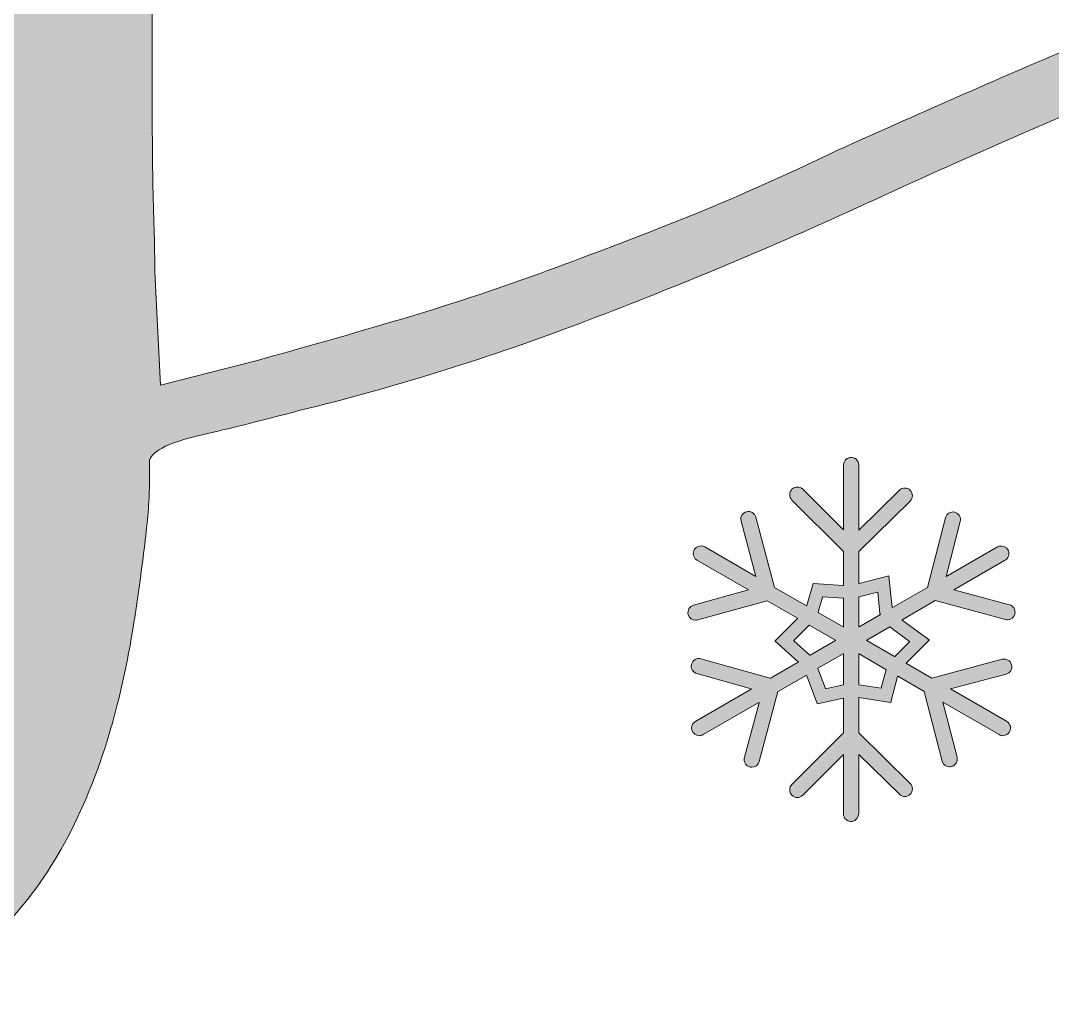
# Model space of a CAD drawing. Header units: inches. Extents: x 58 to 1022, y -797 to -283.
# Drawn here: x 889.42 to 937.93, y -736.24 to -689.6 of the extents above; entities that cross this region are included whole.
import ezdxf

# ---------------------------------------------------------------- set-up
doc = ezdxf.new("R2010")
doc.units = ezdxf.units.IN
doc.header["$MEASUREMENT"] = 0
doc.layers.add('Layer 1', color=7, linetype='Continuous')

# ---------------------------------------------------------------- blocks, each defined once
blk = doc.blocks.new('block 15')
at = {"layer": 'Layer 1', "true_color": 0x680b10}
h = blk.add_hatch(color=246, dxfattribs=at)
h.dxf.hatch_style = 2
edge = h.paths.add_edge_path()
edge.add_spline(control_points=[(960.783, -684.539), (964.462, -684.191), (967.504, -684.343), (969.915, -685), (972.323, -685.656), (974.403, -686.862), (976.156, -688.613), (977.645, -690.104), (978.653, -691.591), (979.178, -693.08), (979.705, -694.571), (979.966, -696.673), (979.966, -699.388), (979.966, -701.49), (979.791, -703.308), (979.441, -704.84), (979.09, -706.374), (978.565, -707.796), (977.864, -709.111), (976.814, -710.864), (975.543, -712.09), (974.054, -712.79), (972.563, -713.493), (971.339, -713.403), (970.375, -712.527), (969.762, -711.916), (969.454, -711.061), (969.454, -709.964), (969.454, -708.87), (969.762, -707.973), (970.375, -707.271), (971.075, -706.57), (971.886, -706.309), (972.806, -706.483), (973.726, -706.66), (974.317, -707.229), (974.58, -708.191), (974.754, -708.716), (975.04, -708.542), (975.433, -707.666), (975.828, -706.791), (976.243, -705.52), (976.682, -703.855), (977.645, -700.176), (977.557, -696.936), (976.419, -694.132), (975.279, -691.329), (973.265, -689.315), (970.375, -688.088), (969.411, -687.738), (968.556, -687.519), (967.813, -687.429), (967.067, -687.343), (965.776, -687.299), (963.937, -687.299), (961.835, -687.299), (959.687, -687.475), (957.497, -687.824), (955.308, -688.175), (952.834, -688.788), (950.074, -689.663), (947.315, -690.541), (944.181, -691.701), (940.679, -693.146), (937.174, -694.591), (933.058, -696.41), (928.329, -698.599), (923.862, -700.615), (919.524, -702.41), (915.32, -703.987), (911.116, -705.562), (906.865, -706.878), (902.574, -707.928), (900.559, -708.455), (899.069, -708.828), (898.107, -709.045), (897.141, -709.265), (896.464, -709.484), (896.071, -709.702), (895.676, -709.922), (895.48, -710.141), (895.48, -710.359), (895.48, -710.579), (895.48, -710.908), (895.48, -711.345), (895.48, -712.047), (895.414, -712.944), (895.282, -714.038), (895.151, -715.134), (894.997, -716.272), (894.821, -717.454), (894.646, -718.637), (894.428, -719.799), (894.165, -720.937), (893.903, -722.076), (893.64, -723.039), (893.376, -723.827), (892.149, -727.592), (890.44, -730.506), (888.252, -732.565), (886.062, -734.623), (883.259, -736.002), (879.842, -736.704), (878.09, -737.142), (876.513, -737.403), (875.113, -737.493), (873.71, -737.579), (872.66, -737.535), (871.959, -737.361), (869.332, -736.659), (867.623, -734.908), (866.835, -732.105), (866.046, -729.301), (866.44, -726.28), (868.017, -723.039), (870.907, -717.346), (876.732, -712.878), (885.493, -709.636), (885.493, -709.636), (888.12, -708.716), (888.12, -708.716), (888.12, -708.716), (888.12, -705.432), (888.12, -705.432), (888.12, -704.732), (888.032, -703.506), (887.859, -701.752), (887.681, -700.001), (887.507, -698.184), (887.332, -696.3), (887.156, -694.417), (886.959, -692.665), (886.741, -691.044), (886.521, -689.423), (886.368, -688.349), (886.282, -687.824), (886.194, -687.475), (886.084, -687.495), (885.952, -687.89), (885.821, -688.283), (885.579, -689.096), (885.23, -690.321), (884.441, -693.563), (883.587, -696.432), (882.669, -698.927), (881.748, -701.424), (880.848, -703.329), (879.974, -704.644), (877.872, -707.622), (875.527, -709.592), (872.945, -710.557), (870.36, -711.521), (868.061, -711.259), (866.046, -709.768), (864.469, -708.716), (863.11, -707.031), (861.972, -704.71), (860.834, -702.388), (860.048, -699.781), (859.609, -696.891), (859.433, -695.753), (859.325, -694.112), (859.279, -691.962), (859.237, -689.818), (859.259, -687.561), (859.345, -685.195), (859.433, -682.832), (859.541, -680.532), (859.673, -678.298), (859.805, -676.065), (860.002, -674.246), (860.264, -672.845), (860.615, -671.182), (862.19, -670.216), (864.995, -669.954), (867.446, -669.691), (868.849, -670.393), (869.2, -672.056), (869.286, -672.495), (869.308, -673.502), (869.266, -675.079), (869.221, -676.656), (869.111, -678.408), (868.937, -680.335), (868.761, -682.962), (868.696, -685.612), (868.739, -688.283), (868.783, -690.958), (868.891, -693.453), (869.069, -695.775), (869.243, -698.096), (869.484, -700.176), (869.791, -702.015), (870.097, -703.855), (870.468, -705.215), (870.907, -706.089), (871.171, -706.702), (871.74, -707.053), (872.616, -707.139), (873.141, -707.139), (873.578, -707.053), (873.929, -706.878), (874.279, -706.702), (874.85, -706.177), (875.638, -705.301), (876.513, -704.337), (877.347, -703.199), (878.135, -701.883), (878.924, -700.57), (879.667, -698.927), (880.369, -696.957), (881.068, -694.986), (881.769, -692.601), (882.471, -689.795), (883.172, -686.992), (883.916, -683.576), (884.705, -679.546), (885.142, -677.532), (885.535, -675.452), (885.887, -673.304), (886.236, -671.16), (886.499, -669.473), (886.675, -668.246), (886.851, -667.02), (887.004, -666.034), (887.136, -665.289), (887.268, -664.547), (887.464, -663.956), (887.727, -663.515), (887.99, -663.078), (888.338, -662.75), (888.779, -662.531), (889.216, -662.313), (889.783, -662.07), (890.486, -661.808), (892.588, -661.02), (894.121, -661.107), (895.085, -662.07), (895.085, -662.07), (895.873, -662.99), (895.873, -662.99), (895.873, -662.99), (895.742, -679.94), (895.742, -679.94), (895.654, -682.305), (895.61, -684.65), (895.61, -686.97), (895.61, -689.291), (895.61, -691.437), (895.61, -693.409), (895.61, -695.38), (895.632, -697.11), (895.676, -698.599), (895.72, -700.09), (895.742, -701.14), (895.742, -701.752), (895.742, -701.752), (896.005, -706.746), (896.005, -706.746), (896.005, -706.746), (900.604, -705.562), (900.604, -705.562), (903.143, -704.863), (905.509, -704.183), (907.699, -703.526), (909.887, -702.869), (912.056, -702.147), (914.202, -701.358), (916.348, -700.57), (918.516, -699.739), (920.708, -698.861), (922.896, -697.987), (925.261, -696.936), (927.802, -695.709), (932.094, -693.783), (935.839, -692.14), (939.037, -690.781), (942.234, -689.423), (945.081, -688.329), (947.578, -687.495), (950.074, -686.664), (952.373, -686.03), (954.477, -685.591), (956.579, -685.153), (958.681, -684.802), (960.783, -684.539)], knot_values=[0, 0, 0, 0, 1, 1, 1, 2, 2, 2, 3, 3, 3, 4, 4, 4, 5, 5, 5, 6, 6, 6, 7, 7, 7, 8, 8, 8, 9, 9, 9, 10, 10, 10, 11, 11, 11, 12, 12, 12, 13, 13, 13, 14, 14, 14, 15, 15, 15, 16, 16, 16, 17, 17, 17, 18, 18, 18, 19, 19, 19, 20, 20, 20, 21, 21, 21, 22, 22, 22, 23, 23, 23, 24, 24, 24, 25, 25, 25, 26, 26, 26, 27, 27, 27, 28, 28, 28, 29, 29, 29, 30, 30, 30, 31, 31, 31, 32, 32, 32, 33, 33, 33, 34, 34, 34, 35, 35, 35, 36, 36, 36, 37, 37, 37, 38, 38, 38, 39, 39, 39, 40, 40, 40, 41, 41, 41, 42, 42, 42, 43, 43, 43, 44, 44, 44, 45, 45, 45, 46, 46, 46, 47, 47, 47, 48, 48, 48, 49, 49, 49, 50, 50, 50, 51, 51, 51, 52, 52, 52, 53, 53, 53, 54, 54, 54, 55, 55, 55, 56, 56, 56, 57, 57, 57, 58, 58, 58, 59, 59, 59, 60, 60, 60, 61, 61, 61, 62, 62, 62, 63, 63, 63, 64, 64, 64, 65, 65, 65, 66, 66, 66, 67, 67, 67, 68, 68, 68, 69, 69, 69, 70, 70, 70, 71, 71, 71, 72, 72, 72, 73, 73, 73, 74, 74, 74, 75, 75, 75, 76, 76, 76, 77, 77, 77, 78, 78, 78, 79, 79, 79, 80, 80, 80, 81, 81, 81, 82, 82, 82, 83, 83, 83, 84, 84, 84, 85, 85, 85, 86, 86, 86, 87, 87, 87, 88, 88, 88, 89, 89, 89, 90, 90, 90, 91, 91, 91, 92, 92, 92, 93, 93, 93, 94, 94, 94, 95, 95, 95, 95], degree=3, periodic=1)
edge = h.paths.add_edge_path()
edge.add_spline(control_points=[(886.545, -723.827), (886.893, -722.775), (887.202, -721.573), (887.464, -720.214), (887.727, -718.857), (887.945, -717.565), (888.12, -716.338), (888.296, -715.112), (888.384, -714.06), (888.384, -713.184), (888.384, -712.309), (888.252, -711.87), (887.99, -711.87), (887.55, -711.87), (886.479, -712.221), (884.771, -712.922), (883.062, -713.623), (881.637, -714.281), (880.501, -714.892), (876.996, -716.82), (874.259, -719.031), (872.288, -721.528), (870.316, -724.025), (869.332, -726.544), (869.332, -729.083), (869.332, -731.622), (870.097, -733.331), (871.63, -734.207), (873.163, -735.082), (875.245, -735.04), (877.872, -734.076), (879.712, -733.373), (881.397, -732.126), (882.93, -730.331), (884.462, -728.534), (885.667, -726.368), (886.545, -723.827)], knot_values=[0, 0, 0, 0, 1, 1, 1, 2, 2, 2, 3, 3, 3, 4, 4, 4, 5, 5, 5, 6, 6, 6, 7, 7, 7, 8, 8, 8, 9, 9, 9, 10, 10, 10, 11, 11, 11, 12, 12, 12, 12], degree=3, periodic=1)
at = {"layer": 'Layer 1', "lineweight": 0}
blk.add_open_spline([(960.783, -684.539), (964.462, -684.191), (967.504, -684.343), (969.915, -685), (972.323, -685.656), (974.403, -686.862), (976.156, -688.613), (977.645, -690.104), (978.653, -691.591), (979.178, -693.08), (979.705, -694.571), (979.966, -696.673), (979.966, -699.388), (979.966, -701.49), (979.791, -703.308), (979.441, -704.84), (979.09, -706.374), (978.565, -707.796), (977.864, -709.111), (976.814, -710.864), (975.543, -712.09), (974.054, -712.79), (972.563, -713.493), (971.339, -713.403), (970.375, -712.527), (969.762, -711.916), (969.454, -711.061), (969.454, -709.964), (969.454, -708.87), (969.762, -707.973), (970.375, -707.271), (971.075, -706.57), (971.886, -706.309), (972.806, -706.483), (973.726, -706.66), (974.317, -707.229), (974.58, -708.191), (974.754, -708.716), (975.04, -708.542), (975.433, -707.666), (975.828, -706.791), (976.243, -705.52), (976.682, -703.855), (977.645, -700.176), (977.557, -696.936), (976.419, -694.132), (975.279, -691.329), (973.265, -689.315), (970.375, -688.088), (969.411, -687.738), (968.556, -687.519), (967.813, -687.429), (967.067, -687.343), (965.776, -687.299), (963.937, -687.299), (961.835, -687.299), (959.687, -687.475), (957.497, -687.824), (955.308, -688.175), (952.834, -688.788), (950.074, -689.663), (947.315, -690.541), (944.181, -691.701), (940.679, -693.146), (937.174, -694.591), (933.058, -696.41), (928.329, -698.599), (923.862, -700.615), (919.524, -702.41), (915.32, -703.987), (911.116, -705.562), (906.865, -706.878), (902.574, -707.928), (900.559, -708.455), (899.069, -708.828), (898.107, -709.045), (897.141, -709.265), (896.464, -709.484), (896.071, -709.702), (895.676, -709.922), (895.48, -710.141), (895.48, -710.359), (895.48, -710.579), (895.48, -710.908), (895.48, -711.345), (895.48, -712.047), (895.414, -712.944), (895.282, -714.038), (895.151, -715.134), (894.997, -716.272), (894.821, -717.454), (894.646, -718.637), (894.428, -719.799), (894.165, -720.937), (893.903, -722.076), (893.64, -723.039), (893.376, -723.827), (892.149, -727.592), (890.44, -730.506), (888.252, -732.565), (886.062, -734.623), (883.259, -736.002), (879.842, -736.704), (878.09, -737.142), (876.513, -737.403), (875.113, -737.493), (873.71, -737.579), (872.66, -737.535), (871.959, -737.361), (869.332, -736.659), (867.623, -734.908), (866.835, -732.105), (866.046, -729.301), (866.44, -726.28), (868.017, -723.039), (870.907, -717.346), (876.732, -712.878), (885.493, -709.636), (885.493, -709.636), (888.12, -708.716), (888.12, -708.716), (888.12, -708.716), (888.12, -705.432), (888.12, -705.432), (888.12, -704.732), (888.032, -703.506), (887.859, -701.752), (887.681, -700.001), (887.507, -698.184), (887.332, -696.3), (887.156, -694.417), (886.959, -692.665), (886.741, -691.044), (886.521, -689.423), (886.368, -688.349), (886.282, -687.824), (886.194, -687.475), (886.084, -687.495), (885.952, -687.89), (885.821, -688.283), (885.579, -689.096), (885.23, -690.321), (884.441, -693.563), (883.587, -696.432), (882.669, -698.927), (881.748, -701.424), (880.848, -703.329), (879.974, -704.644), (877.872, -707.622), (875.527, -709.592), (872.945, -710.557), (870.36, -711.521), (868.061, -711.259), (866.046, -709.768), (864.469, -708.716), (863.11, -707.031), (861.972, -704.71), (860.834, -702.388), (860.048, -699.781), (859.609, -696.891), (859.433, -695.753), (859.325, -694.112), (859.279, -691.962), (859.237, -689.818), (859.259, -687.561), (859.345, -685.195), (859.433, -682.832), (859.541, -680.532), (859.673, -678.298), (859.805, -676.065), (860.002, -674.246), (860.264, -672.845), (860.615, -671.182), (862.19, -670.216), (864.995, -669.954), (867.446, -669.691), (868.849, -670.393), (869.2, -672.056), (869.286, -672.495), (869.308, -673.502), (869.266, -675.079), (869.221, -676.656), (869.111, -678.408), (868.937, -680.335), (868.761, -682.962), (868.696, -685.612), (868.739, -688.283), (868.783, -690.958), (868.891, -693.453), (869.069, -695.775), (869.243, -698.096), (869.484, -700.176), (869.791, -702.015), (870.097, -703.855), (870.468, -705.215), (870.907, -706.089), (871.171, -706.702), (871.74, -707.053), (872.616, -707.139), (873.141, -707.139), (873.578, -707.053), (873.929, -706.878), (874.279, -706.702), (874.85, -706.177), (875.638, -705.301), (876.513, -704.337), (877.347, -703.199), (878.135, -701.883), (878.924, -700.57), (879.667, -698.927), (880.369, -696.957), (881.068, -694.986), (881.769, -692.601), (882.471, -689.795), (883.172, -686.992), (883.916, -683.576), (884.705, -679.546), (885.142, -677.532), (885.535, -675.452), (885.887, -673.304), (886.236, -671.16), (886.499, -669.473), (886.675, -668.246), (886.851, -667.02), (887.004, -666.034), (887.136, -665.289), (887.268, -664.547), (887.464, -663.956), (887.727, -663.515), (887.99, -663.078), (888.338, -662.75), (888.779, -662.531), (889.216, -662.313), (889.783, -662.07), (890.486, -661.808), (892.588, -661.02), (894.121, -661.107), (895.085, -662.07), (895.085, -662.07), (895.873, -662.99), (895.873, -662.99), (895.873, -662.99), (895.742, -679.94), (895.742, -679.94), (895.654, -682.305), (895.61, -684.65), (895.61, -686.97), (895.61, -689.291), (895.61, -691.437), (895.61, -693.409), (895.61, -695.38), (895.632, -697.11), (895.676, -698.599), (895.72, -700.09), (895.742, -701.14), (895.742, -701.752), (895.742, -701.752), (896.005, -706.746), (896.005, -706.746), (896.005, -706.746), (900.604, -705.562), (900.604, -705.562), (903.143, -704.863), (905.509, -704.183), (907.699, -703.526), (909.887, -702.869), (912.056, -702.147), (914.202, -701.358), (916.348, -700.57), (918.516, -699.739), (920.708, -698.861), (922.896, -697.987), (925.261, -696.936), (927.802, -695.709), (932.094, -693.783), (935.839, -692.14), (939.037, -690.781), (942.234, -689.423), (945.081, -688.329), (947.578, -687.495), (950.074, -686.664), (952.373, -686.03), (954.477, -685.591), (956.579, -685.153), (958.681, -684.802), (960.783, -684.539)], degree=3, knots=[0, 0, 0, 0, 1, 1, 1, 2, 2, 2, 3, 3, 3, 4, 4, 4, 5, 5, 5, 6, 6, 6, 7, 7, 7, 8, 8, 8, 9, 9, 9, 10, 10, 10, 11, 11, 11, 12, 12, 12, 13, 13, 13, 14, 14, 14, 15, 15, 15, 16, 16, 16, 17, 17, 17, 18, 18, 18, 19, 19, 19, 20, 20, 20, 21, 21, 21, 22, 22, 22, 23, 23, 23, 24, 24, 24, 25, 25, 25, 26, 26, 26, 27, 27, 27, 28, 28, 28, 29, 29, 29, 30, 30, 30, 31, 31, 31, 32, 32, 32, 33, 33, 33, 34, 34, 34, 35, 35, 35, 36, 36, 36, 37, 37, 37, 38, 38, 38, 39, 39, 39, 40, 40, 40, 41, 41, 41, 42, 42, 42, 43, 43, 43, 44, 44, 44, 45, 45, 45, 46, 46, 46, 47, 47, 47, 48, 48, 48, 49, 49, 49, 50, 50, 50, 51, 51, 51, 52, 52, 52, 53, 53, 53, 54, 54, 54, 55, 55, 55, 56, 56, 56, 57, 57, 57, 58, 58, 58, 59, 59, 59, 60, 60, 60, 61, 61, 61, 62, 62, 62, 63, 63, 63, 64, 64, 64, 65, 65, 65, 66, 66, 66, 67, 67, 67, 68, 68, 68, 69, 69, 69, 70, 70, 70, 71, 71, 71, 72, 72, 72, 73, 73, 73, 74, 74, 74, 75, 75, 75, 76, 76, 76, 77, 77, 77, 78, 78, 78, 79, 79, 79, 80, 80, 80, 81, 81, 81, 82, 82, 82, 83, 83, 83, 84, 84, 84, 85, 85, 85, 86, 86, 86, 87, 87, 87, 88, 88, 88, 89, 89, 89, 90, 90, 90, 91, 91, 91, 92, 92, 92, 93, 93, 93, 94, 94, 94, 95, 95, 95, 95], dxfattribs=at)
blk = doc.blocks.new('block 49')
at = {"layer": 'Layer 1', "true_color": 0x680b10}
h = blk.add_hatch(color=246, dxfattribs=at)
h.dxf.hatch_style = 2
edge = h.paths.add_edge_path()
edge.add_spline(control_points=[(920.811, -717.535), (920.855, -717.695), (921, -717.799), (921.158, -717.799), (921.19, -717.799), (921.222, -717.795), (921.255, -717.786), (921.255, -717.786), (924.517, -716.88), (924.517, -716.88), (924.517, -716.88), (925.947, -717.706), (925.947, -717.706), (925.952, -717.709), (925.953, -717.717), (925.949, -717.722), (925.949, -717.722), (924.898, -718.773), (924.898, -718.773), (924.894, -718.777), (924.894, -718.784), (924.898, -718.787), (924.898, -718.787), (925.979, -719.751), (925.979, -719.751), (925.984, -719.755), (925.983, -719.764), (925.977, -719.767), (925.977, -719.767), (924.676, -720.518), (924.676, -720.518), (924.674, -720.52), (924.671, -720.52), (924.669, -720.519), (924.669, -720.519), (921.411, -719.615), (921.411, -719.615), (921.214, -719.563), (921.02, -719.674), (920.967, -719.866), (920.914, -720.057), (921.027, -720.256), (921.218, -720.309), (921.218, -720.309), (923.775, -721.019), (923.775, -721.019), (923.783, -721.022), (923.785, -721.033), (923.777, -721.038), (923.777, -721.038), (921.169, -722.543), (921.169, -722.543), (921.02, -722.63), (920.932, -722.806), (920.982, -722.971), (921.032, -723.135), (921.178, -723.229), (921.327, -723.229), (921.388, -723.229), (921.45, -723.213), (921.507, -723.18), (921.507, -723.18), (924.127, -721.668), (924.127, -721.668), (924.135, -721.663), (924.144, -721.67), (924.142, -721.679), (924.142, -721.679), (923.455, -724.243), (923.455, -724.243), (923.404, -724.432), (923.501, -724.639), (923.687, -724.698), (923.725, -724.71), (923.762, -724.716), (923.798, -724.716), (923.957, -724.716), (924.103, -724.61), (924.147, -724.448), (924.147, -724.448), (925.031, -721.15), (925.031, -721.15), (925.031, -721.147), (925.033, -721.145), (925.035, -721.144), (925.035, -721.144), (926.365, -720.376), (926.365, -720.376), (926.37, -720.373), (926.377, -720.376), (926.379, -720.381), (926.379, -720.381), (926.877, -721.718), (926.877, -721.718), (926.879, -721.723), (926.884, -721.725), (926.889, -721.724), (926.889, -721.724), (928.095, -721.457), (928.095, -721.457), (928.102, -721.455), (928.108, -721.46), (928.108, -721.467), (928.108, -721.467), (928.108, -723.102), (928.108, -723.102), (928.108, -723.102), (925.69, -725.52), (925.69, -725.52), (925.549, -725.66), (925.549, -725.889), (925.69, -726.029), (925.76, -726.1), (925.853, -726.135), (925.945, -726.135), (926.037, -726.135), (926.129, -726.1), (926.2, -726.029), (926.2, -726.029), (928.108, -724.121), (928.108, -724.121), (928.108, -724.121), (928.108, -726.901), (928.108, -726.901), (928.108, -727.117), (928.298, -727.289), (928.521, -727.258), (928.703, -727.232), (928.829, -727.058), (928.829, -726.874), (928.829, -726.874), (928.829, -724.111), (928.829, -724.111), (928.829, -724.111), (930.739, -725.987), (930.739, -725.987), (930.881, -726.126), (931.109, -726.124), (931.248, -725.982), (931.388, -725.84), (931.386, -725.612), (931.244, -725.472), (931.244, -725.472), (928.829, -723.1), (928.829, -723.1), (928.829, -723.1), (928.829, -721.45), (928.829, -721.45), (928.829, -721.444), (928.834, -721.439), (928.84, -721.44), (928.84, -721.44), (930.325, -721.662), (930.325, -721.662), (930.33, -721.662), (930.335, -721.659), (930.337, -721.654), (930.337, -721.654), (930.653, -720.438), (930.653, -720.438), (930.654, -720.431), (930.662, -720.428), (930.667, -720.431), (930.667, -720.431), (931.903, -721.145), (931.903, -721.145), (931.903, -721.145), (932.749, -724.423), (932.749, -724.423), (932.792, -724.585), (932.938, -724.693), (933.099, -724.693), (933.128, -724.693), (933.158, -724.69), (933.189, -724.681), (933.382, -724.632), (933.497, -724.435), (933.448, -724.242), (933.448, -724.242), (932.779, -721.65), (932.779, -721.65), (932.779, -721.65), (935.429, -723.18), (935.429, -723.18), (935.486, -723.213), (935.548, -723.229), (935.609, -723.229), (935.759, -723.229), (935.905, -723.135), (935.954, -722.971), (936.004, -722.806), (935.917, -722.63), (935.768, -722.543), (935.768, -722.543), (933.148, -721.031), (933.148, -721.031), (933.148, -721.031), (935.755, -720.333), (935.755, -720.333), (935.947, -720.281), (936.061, -720.083), (936.01, -719.891), (935.957, -719.699), (935.761, -719.585), (935.568, -719.636), (935.568, -719.636), (932.265, -720.521), (932.265, -720.521), (932.265, -720.521), (931.067, -719.829), (931.067, -719.829), (931.061, -719.826), (931.06, -719.818), (931.065, -719.814), (931.065, -719.814), (932.137, -718.742), (932.137, -718.742), (932.141, -718.737), (932.14, -718.73), (932.135, -718.727), (932.135, -718.727), (930.87, -717.791), (930.87, -717.791), (930.864, -717.787), (930.864, -717.778), (930.871, -717.775), (930.871, -717.775), (932.421, -716.879), (932.421, -716.879), (932.421, -716.879), (935.723, -717.764), (935.723, -717.764), (935.755, -717.773), (935.786, -717.777), (935.817, -717.777), (935.976, -717.777), (936.122, -717.671), (936.165, -717.509), (936.217, -717.317), (936.103, -717.119), (935.911, -717.068), (935.911, -717.068), (933.304, -716.37), (933.304, -716.37), (933.304, -716.37), (935.685, -714.995), (935.685, -714.995), (935.846, -714.902), (935.935, -714.705), (935.865, -714.533), (935.78, -714.325), (935.537, -714.249), (935.351, -714.355), (935.351, -714.355), (932.935, -715.75), (932.935, -715.75), (932.935, -715.75), (933.604, -713.158), (933.604, -713.158), (933.653, -712.965), (933.538, -712.769), (933.345, -712.719), (933.15, -712.667), (932.956, -712.785), (932.906, -712.978), (932.906, -712.978), (932.059, -716.256), (932.059, -716.256), (932.059, -716.256), (930.411, -717.208), (930.411, -717.208), (930.404, -717.211), (930.396, -717.207), (930.396, -717.2), (930.396, -717.2), (930.25, -715.726), (930.25, -715.726), (930.25, -715.719), (930.244, -715.715), (930.238, -715.717), (930.238, -715.717), (928.841, -716.078), (928.841, -716.078), (928.835, -716.08), (928.829, -716.075), (928.829, -716.069), (928.829, -716.069), (928.829, -714.571), (928.829, -714.571), (928.829, -714.571), (931.244, -712.199), (931.244, -712.199), (931.386, -712.059), (931.388, -711.831), (931.248, -711.689), (931.109, -711.547), (930.881, -711.545), (930.739, -711.684), (930.739, -711.684), (928.829, -713.56), (928.829, -713.56), (928.829, -713.56), (928.829, -710.5), (928.829, -710.5), (928.829, -710.283), (928.638, -710.112), (928.416, -710.143), (928.233, -710.169), (928.108, -710.342), (928.108, -710.527), (928.108, -710.527), (928.108, -713.55), (928.108, -713.55), (928.108, -713.55), (926.2, -711.642), (926.2, -711.642), (926.059, -711.501), (925.831, -711.501), (925.69, -711.642), (925.549, -711.783), (925.549, -712.011), (925.69, -712.151), (925.69, -712.151), (928.108, -714.569), (928.108, -714.569), (928.108, -714.569), (928.108, -716.15), (928.108, -716.15), (928.108, -716.156), (928.103, -716.161), (928.097, -716.16), (928.097, -716.16), (926.694, -716.07), (926.694, -716.07), (926.689, -716.07), (926.685, -716.073), (926.684, -716.077), (926.684, -716.077), (926.385, -717.112), (926.385, -717.112), (926.383, -717.118), (926.376, -717.121), (926.37, -717.118), (926.37, -717.118), (924.875, -716.255), (924.875, -716.255), (924.875, -716.255), (923.991, -712.952), (923.991, -712.952), (923.938, -712.76), (923.738, -712.646), (923.55, -712.697), (923.357, -712.749), (923.243, -712.947), (923.294, -713.139), (923.294, -713.139), (923.992, -715.745), (923.992, -715.745), (923.992, -715.745), (921.586, -714.355), (921.586, -714.355), (921.399, -714.248), (921.156, -714.325), (921.071, -714.533), (921.002, -714.705), (921.09, -714.902), (921.25, -714.994), (921.25, -714.994), (923.642, -716.375), (923.642, -716.375), (923.642, -716.375), (921.062, -717.091), (921.062, -717.091), (920.87, -717.145), (920.758, -717.343), (920.811, -717.535)], knot_values=[0, 0, 0, 0, 1, 1, 1, 2, 2, 2, 3, 3, 3, 4, 4, 4, 5, 5, 5, 6, 6, 6, 7, 7, 7, 8, 8, 8, 9, 9, 9, 10, 10, 10, 11, 11, 11, 12, 12, 12, 13, 13, 13, 14, 14, 14, 15, 15, 15, 16, 16, 16, 17, 17, 17, 18, 18, 18, 19, 19, 19, 20, 20, 20, 21, 21, 21, 22, 22, 22, 23, 23, 23, 24, 24, 24, 25, 25, 25, 26, 26, 26, 27, 27, 27, 28, 28, 28, 29, 29, 29, 30, 30, 30, 31, 31, 31, 32, 32, 32, 33, 33, 33, 34, 34, 34, 35, 35, 35, 36, 36, 36, 37, 37, 37, 38, 38, 38, 39, 39, 39, 40, 40, 40, 41, 41, 41, 42, 42, 42, 43, 43, 43, 44, 44, 44, 45, 45, 45, 46, 46, 46, 47, 47, 47, 48, 48, 48, 49, 49, 49, 50, 50, 50, 51, 51, 51, 52, 52, 52, 53, 53, 53, 54, 54, 54, 55, 55, 55, 56, 56, 56, 57, 57, 57, 58, 58, 58, 59, 59, 59, 60, 60, 60, 61, 61, 61, 62, 62, 62, 63, 63, 63, 64, 64, 64, 65, 65, 65, 66, 66, 66, 67, 67, 67, 68, 68, 68, 69, 69, 69, 70, 70, 70, 71, 71, 71, 72, 72, 72, 73, 73, 73, 74, 74, 74, 75, 75, 75, 76, 76, 76, 77, 77, 77, 78, 78, 78, 79, 79, 79, 80, 80, 80, 81, 81, 81, 82, 82, 82, 83, 83, 83, 84, 84, 84, 85, 85, 85, 86, 86, 86, 87, 87, 87, 88, 88, 88, 89, 89, 89, 90, 90, 90, 91, 91, 91, 92, 92, 92, 93, 93, 93, 94, 94, 94, 95, 95, 95, 96, 96, 96, 97, 97, 97, 98, 98, 98, 99, 99, 99, 100, 100, 100, 101, 101, 101, 102, 102, 102, 103, 103, 103, 104, 104, 104, 105, 105, 105, 106, 106, 106, 107, 107, 107, 108, 108, 108, 109, 109, 109, 110, 110, 110, 111, 111, 111, 112, 112, 112, 113, 113, 113, 114, 114, 114, 115, 115, 115, 116, 116, 116, 117, 117, 117, 118, 118, 118, 119, 119, 119, 120, 120, 120, 121, 121, 121, 122, 122, 122, 123, 123, 123, 124, 124, 124, 125, 125, 125, 125], degree=3, periodic=1)
edge = h.paths.add_edge_path()
edge.add_spline(control_points=[(928.108, -716.774), (928.108, -716.774), (928.108, -718.104), (928.108, -718.104), (928.108, -718.111), (928.099, -718.116), (928.093, -718.112), (928.093, -718.112), (926.925, -717.438), (926.925, -717.438), (926.921, -717.436), (926.919, -717.431), (926.92, -717.427), (926.92, -717.427), (927.128, -716.709), (927.128, -716.709), (927.129, -716.704), (927.133, -716.701), (927.138, -716.702), (927.138, -716.702), (928.098, -716.764), (928.098, -716.764), (928.104, -716.764), (928.108, -716.768), (928.108, -716.774)], knot_values=[0, 0, 0, 0, 1, 1, 1, 2, 2, 2, 3, 3, 3, 4, 4, 4, 5, 5, 5, 6, 6, 6, 7, 7, 7, 8, 8, 8, 8], degree=3, periodic=1)
edge = h.paths.add_edge_path()
edge.add_spline(control_points=[(929.851, -717.531), (929.851, -717.531), (928.844, -718.112), (928.844, -718.112), (928.837, -718.116), (928.829, -718.111), (928.829, -718.104), (928.829, -718.104), (928.829, -716.711), (928.829, -716.711), (928.829, -716.707), (928.832, -716.703), (928.836, -716.701), (928.836, -716.701), (929.708, -716.476), (929.708, -716.476), (929.714, -716.474), (929.72, -716.478), (929.72, -716.485), (929.72, -716.485), (929.818, -717.476), (929.818, -717.476), (929.818, -717.476), (929.851, -717.531), (929.851, -717.531)], knot_values=[0, 0, 0, 0, 1, 1, 1, 2, 2, 2, 3, 3, 3, 4, 4, 4, 5, 5, 5, 6, 6, 6, 7, 7, 7, 8, 8, 8, 8], degree=3, periodic=1)
edge = h.paths.add_edge_path()
edge.add_spline(control_points=[(929.204, -718.754), (929.198, -718.75), (929.198, -718.741), (929.204, -718.737), (929.204, -718.737), (930.283, -718.114), (930.283, -718.114), (930.287, -718.112), (930.291, -718.112), (930.294, -718.114), (930.294, -718.114), (931.216, -718.795), (931.216, -718.795), (931.221, -718.799), (931.221, -718.806), (931.217, -718.81), (931.217, -718.81), (930.521, -719.506), (930.521, -719.506), (930.518, -719.509), (930.513, -719.51), (930.509, -719.507), (930.509, -719.507), (929.204, -718.754), (929.204, -718.754)], knot_values=[0, 0, 0, 0, 1, 1, 1, 2, 2, 2, 3, 3, 3, 4, 4, 4, 5, 5, 5, 6, 6, 6, 7, 7, 7, 8, 8, 8, 8], degree=3, periodic=1)
edge = h.paths.add_edge_path()
edge.add_spline(control_points=[(928.829, -720.821), (928.829, -720.821), (928.829, -719.387), (928.829, -719.387), (928.829, -719.379), (928.837, -719.375), (928.844, -719.378), (928.844, -719.378), (930.109, -720.109), (930.109, -720.109), (930.112, -720.111), (930.114, -720.116), (930.113, -720.12), (930.113, -720.12), (929.89, -720.979), (929.89, -720.979), (929.889, -720.984), (929.884, -720.987), (929.879, -720.987), (929.879, -720.987), (928.837, -720.831), (928.837, -720.831), (928.832, -720.831), (928.829, -720.826), (928.829, -720.821)], knot_values=[0, 0, 0, 0, 1, 1, 1, 2, 2, 2, 3, 3, 3, 4, 4, 4, 5, 5, 5, 6, 6, 6, 7, 7, 7, 8, 8, 8, 8], degree=3, periodic=1)
edge = h.paths.add_edge_path()
edge.add_spline(control_points=[(926.906, -720.073), (926.905, -720.069), (926.906, -720.063), (926.911, -720.061), (926.911, -720.061), (928.093, -719.378), (928.093, -719.378), (928.099, -719.375), (928.108, -719.379), (928.108, -719.387), (928.108, -719.387), (928.108, -720.83), (928.108, -720.83), (928.108, -720.834), (928.104, -720.838), (928.1, -720.839), (928.1, -720.839), (927.27, -721.023), (927.27, -721.023), (927.265, -721.024), (927.26, -721.022), (927.258, -721.017), (927.258, -721.017), (926.906, -720.073), (926.906, -720.073)], knot_values=[0, 0, 0, 0, 1, 1, 1, 2, 2, 2, 3, 3, 3, 4, 4, 4, 5, 5, 5, 6, 6, 6, 7, 7, 7, 8, 8, 8, 8], degree=3, periodic=1)
edge = h.paths.add_edge_path()
edge.add_spline(control_points=[(926.492, -718.029), (926.495, -718.026), (926.5, -718.025), (926.504, -718.028), (926.504, -718.028), (927.732, -718.737), (927.732, -718.737), (927.739, -718.741), (927.739, -718.75), (927.732, -718.754), (927.732, -718.754), (926.545, -719.44), (926.545, -719.44), (926.541, -719.442), (926.536, -719.441), (926.533, -719.438), (926.533, -719.438), (925.774, -718.762), (925.774, -718.762), (925.77, -718.759), (925.77, -718.752), (925.774, -718.748), (925.774, -718.748), (926.492, -718.029), (926.492, -718.029)], knot_values=[0, 0, 0, 0, 1, 1, 1, 2, 2, 2, 3, 3, 3, 4, 4, 4, 5, 5, 5, 6, 6, 6, 7, 7, 7, 8, 8, 8, 8], degree=3, periodic=1)
at = {"layer": 'Layer 1', "lineweight": 0}
for points, knots in [([(920.811, -717.535), (920.855, -717.695), (921, -717.799), (921.158, -717.799), (921.19, -717.799), (921.222, -717.795), (921.255, -717.786), (921.255, -717.786), (924.517, -716.88), (924.517, -716.88), (924.517, -716.88), (925.947, -717.706), (925.947, -717.706), (925.952, -717.709), (925.953, -717.717), (925.949, -717.722), (925.949, -717.722), (924.898, -718.773), (924.898, -718.773), (924.894, -718.777), (924.894, -718.784), (924.898, -718.787), (924.898, -718.787), (925.979, -719.751), (925.979, -719.751), (925.984, -719.755), (925.983, -719.764), (925.977, -719.767), (925.977, -719.767), (924.676, -720.518), (924.676, -720.518), (924.674, -720.52), (924.671, -720.52), (924.669, -720.519), (924.669, -720.519), (921.411, -719.615), (921.411, -719.615), (921.214, -719.563), (921.02, -719.674), (920.967, -719.866), (920.914, -720.057), (921.027, -720.256), (921.218, -720.309), (921.218, -720.309), (923.775, -721.019), (923.775, -721.019), (923.783, -721.022), (923.785, -721.033), (923.777, -721.038), (923.777, -721.038), (921.169, -722.543), (921.169, -722.543), (921.02, -722.63), (920.932, -722.806), (920.982, -722.971), (921.032, -723.135), (921.178, -723.229), (921.327, -723.229), (921.388, -723.229), (921.45, -723.213), (921.507, -723.18), (921.507, -723.18), (924.127, -721.668), (924.127, -721.668), (924.135, -721.663), (924.144, -721.67), (924.142, -721.679), (924.142, -721.679), (923.455, -724.243), (923.455, -724.243), (923.404, -724.432), (923.501, -724.639), (923.687, -724.698), (923.725, -724.71), (923.762, -724.716), (923.798, -724.716), (923.957, -724.716), (924.103, -724.61), (924.147, -724.448), (924.147, -724.448), (925.031, -721.15), (925.031, -721.15), (925.031, -721.147), (925.033, -721.145), (925.035, -721.144), (925.035, -721.144), (926.365, -720.376), (926.365, -720.376), (926.37, -720.373), (926.377, -720.376), (926.379, -720.381), (926.379, -720.381), (926.877, -721.718), (926.877, -721.718), (926.879, -721.723), (926.884, -721.725), (926.889, -721.724), (926.889, -721.724), (928.095, -721.457), (928.095, -721.457), (928.102, -721.455), (928.108, -721.46), (928.108, -721.467), (928.108, -721.467), (928.108, -723.102), (928.108, -723.102), (928.108, -723.102), (925.69, -725.52), (925.69, -725.52), (925.549, -725.66), (925.549, -725.889), (925.69, -726.029), (925.76, -726.1), (925.853, -726.135), (925.945, -726.135), (926.037, -726.135), (926.129, -726.1), (926.2, -726.029), (926.2, -726.029), (928.108, -724.121), (928.108, -724.121), (928.108, -724.121), (928.108, -726.901), (928.108, -726.901), (928.108, -727.117), (928.298, -727.289), (928.521, -727.258), (928.703, -727.232), (928.829, -727.058), (928.829, -726.874), (928.829, -726.874), (928.829, -724.111), (928.829, -724.111), (928.829, -724.111), (930.739, -725.987), (930.739, -725.987), (930.881, -726.126), (931.109, -726.124), (931.248, -725.982), (931.388, -725.84), (931.386, -725.612), (931.244, -725.472), (931.244, -725.472), (928.829, -723.1), (928.829, -723.1), (928.829, -723.1), (928.829, -721.45), (928.829, -721.45), (928.829, -721.444), (928.834, -721.439), (928.84, -721.44), (928.84, -721.44), (930.325, -721.662), (930.325, -721.662), (930.33, -721.662), (930.335, -721.659), (930.337, -721.654), (930.337, -721.654), (930.653, -720.438), (930.653, -720.438), (930.654, -720.431), (930.662, -720.428), (930.667, -720.431), (930.667, -720.431), (931.903, -721.145), (931.903, -721.145), (931.903, -721.145), (932.749, -724.423), (932.749, -724.423), (932.792, -724.585), (932.938, -724.693), (933.099, -724.693), (933.128, -724.693), (933.158, -724.69), (933.189, -724.681), (933.382, -724.632), (933.497, -724.435), (933.448, -724.242), (933.448, -724.242), (932.779, -721.65), (932.779, -721.65), (932.779, -721.65), (935.429, -723.18), (935.429, -723.18), (935.486, -723.213), (935.548, -723.229), (935.609, -723.229), (935.759, -723.229), (935.905, -723.135), (935.954, -722.971), (936.004, -722.806), (935.917, -722.63), (935.768, -722.543), (935.768, -722.543), (933.148, -721.031), (933.148, -721.031), (933.148, -721.031), (935.755, -720.333), (935.755, -720.333), (935.947, -720.281), (936.061, -720.083), (936.01, -719.891), (935.957, -719.699), (935.761, -719.585), (935.568, -719.636), (935.568, -719.636), (932.265, -720.521), (932.265, -720.521), (932.265, -720.521), (931.067, -719.829), (931.067, -719.829), (931.061, -719.826), (931.06, -719.818), (931.065, -719.814), (931.065, -719.814), (932.137, -718.742), (932.137, -718.742), (932.141, -718.737), (932.14, -718.73), (932.135, -718.727), (932.135, -718.727), (930.87, -717.791), (930.87, -717.791), (930.864, -717.787), (930.864, -717.778), (930.871, -717.775), (930.871, -717.775), (932.421, -716.879), (932.421, -716.879), (932.421, -716.879), (935.723, -717.764), (935.723, -717.764), (935.755, -717.773), (935.786, -717.777), (935.817, -717.777), (935.976, -717.777), (936.122, -717.671), (936.165, -717.509), (936.217, -717.317), (936.103, -717.119), (935.911, -717.068), (935.911, -717.068), (933.304, -716.37), (933.304, -716.37), (933.304, -716.37), (935.685, -714.995), (935.685, -714.995), (935.846, -714.902), (935.935, -714.705), (935.865, -714.533), (935.78, -714.325), (935.537, -714.249), (935.351, -714.355), (935.351, -714.355), (932.935, -715.75), (932.935, -715.75), (932.935, -715.75), (933.604, -713.158), (933.604, -713.158), (933.653, -712.965), (933.538, -712.769), (933.345, -712.719), (933.15, -712.667), (932.956, -712.785), (932.906, -712.978), (932.906, -712.978), (932.059, -716.256), (932.059, -716.256), (932.059, -716.256), (930.411, -717.208), (930.411, -717.208), (930.404, -717.211), (930.396, -717.207), (930.396, -717.2), (930.396, -717.2), (930.25, -715.726), (930.25, -715.726), (930.25, -715.719), (930.244, -715.715), (930.238, -715.717), (930.238, -715.717), (928.841, -716.078), (928.841, -716.078), (928.835, -716.08), (928.829, -716.075), (928.829, -716.069), (928.829, -716.069), (928.829, -714.571), (928.829, -714.571), (928.829, -714.571), (931.244, -712.199), (931.244, -712.199), (931.386, -712.059), (931.388, -711.831), (931.248, -711.689), (931.109, -711.547), (930.881, -711.545), (930.739, -711.684), (930.739, -711.684), (928.829, -713.56), (928.829, -713.56), (928.829, -713.56), (928.829, -710.5), (928.829, -710.5), (928.829, -710.283), (928.638, -710.112), (928.416, -710.143), (928.233, -710.169), (928.108, -710.342), (928.108, -710.527), (928.108, -710.527), (928.108, -713.55), (928.108, -713.55), (928.108, -713.55), (926.2, -711.642), (926.2, -711.642), (926.059, -711.501), (925.831, -711.501), (925.69, -711.642), (925.549, -711.783), (925.549, -712.011), (925.69, -712.151), (925.69, -712.151), (928.108, -714.569), (928.108, -714.569), (928.108, -714.569), (928.108, -716.15), (928.108, -716.15), (928.108, -716.156), (928.103, -716.161), (928.097, -716.16), (928.097, -716.16), (926.694, -716.07), (926.694, -716.07), (926.689, -716.07), (926.685, -716.073), (926.684, -716.077), (926.684, -716.077), (926.385, -717.112), (926.385, -717.112), (926.383, -717.118), (926.376, -717.121), (926.37, -717.118), (926.37, -717.118), (924.875, -716.255), (924.875, -716.255), (924.875, -716.255), (923.991, -712.952), (923.991, -712.952), (923.938, -712.76), (923.738, -712.646), (923.55, -712.697), (923.357, -712.749), (923.243, -712.947), (923.294, -713.139), (923.294, -713.139), (923.992, -715.745), (923.992, -715.745), (923.992, -715.745), (921.586, -714.355), (921.586, -714.355), (921.399, -714.248), (921.156, -714.325), (921.071, -714.533), (921.002, -714.705), (921.09, -714.902), (921.25, -714.994), (921.25, -714.994), (923.642, -716.375), (923.642, -716.375), (923.642, -716.375), (921.062, -717.091), (921.062, -717.091), (920.87, -717.145), (920.758, -717.343), (920.811, -717.535)], [0, 0, 0, 0, 1, 1, 1, 2, 2, 2, 3, 3, 3, 4, 4, 4, 5, 5, 5, 6, 6, 6, 7, 7, 7, 8, 8, 8, 9, 9, 9, 10, 10, 10, 11, 11, 11, 12, 12, 12, 13, 13, 13, 14, 14, 14, 15, 15, 15, 16, 16, 16, 17, 17, 17, 18, 18, 18, 19, 19, 19, 20, 20, 20, 21, 21, 21, 22, 22, 22, 23, 23, 23, 24, 24, 24, 25, 25, 25, 26, 26, 26, 27, 27, 27, 28, 28, 28, 29, 29, 29, 30, 30, 30, 31, 31, 31, 32, 32, 32, 33, 33, 33, 34, 34, 34, 35, 35, 35, 36, 36, 36, 37, 37, 37, 38, 38, 38, 39, 39, 39, 40, 40, 40, 41, 41, 41, 42, 42, 42, 43, 43, 43, 44, 44, 44, 45, 45, 45, 46, 46, 46, 47, 47, 47, 48, 48, 48, 49, 49, 49, 50, 50, 50, 51, 51, 51, 52, 52, 52, 53, 53, 53, 54, 54, 54, 55, 55, 55, 56, 56, 56, 57, 57, 57, 58, 58, 58, 59, 59, 59, 60, 60, 60, 61, 61, 61, 62, 62, 62, 63, 63, 63, 64, 64, 64, 65, 65, 65, 66, 66, 66, 67, 67, 67, 68, 68, 68, 69, 69, 69, 70, 70, 70, 71, 71, 71, 72, 72, 72, 73, 73, 73, 74, 74, 74, 75, 75, 75, 76, 76, 76, 77, 77, 77, 78, 78, 78, 79, 79, 79, 80, 80, 80, 81, 81, 81, 82, 82, 82, 83, 83, 83, 84, 84, 84, 85, 85, 85, 86, 86, 86, 87, 87, 87, 88, 88, 88, 89, 89, 89, 90, 90, 90, 91, 91, 91, 92, 92, 92, 93, 93, 93, 94, 94, 94, 95, 95, 95, 96, 96, 96, 97, 97, 97, 98, 98, 98, 99, 99, 99, 100, 100, 100, 101, 101, 101, 102, 102, 102, 103, 103, 103, 104, 104, 104, 105, 105, 105, 106, 106, 106, 107, 107, 107, 108, 108, 108, 109, 109, 109, 110, 110, 110, 111, 111, 111, 112, 112, 112, 113, 113, 113, 114, 114, 114, 115, 115, 115, 116, 116, 116, 117, 117, 117, 118, 118, 118, 119, 119, 119, 120, 120, 120, 121, 121, 121, 122, 122, 122, 123, 123, 123, 124, 124, 124, 125, 125, 125, 125]), ([(928.108, -716.774), (928.108, -716.774), (928.108, -718.104), (928.108, -718.104), (928.108, -718.111), (928.099, -718.116), (928.093, -718.112), (928.093, -718.112), (926.925, -717.438), (926.925, -717.438), (926.921, -717.436), (926.919, -717.431), (926.92, -717.427), (926.92, -717.427), (927.128, -716.709), (927.128, -716.709), (927.129, -716.704), (927.133, -716.701), (927.138, -716.702), (927.138, -716.702), (928.098, -716.764), (928.098, -716.764), (928.104, -716.764), (928.108, -716.768), (928.108, -716.774)], [0, 0, 0, 0, 1, 1, 1, 2, 2, 2, 3, 3, 3, 4, 4, 4, 5, 5, 5, 6, 6, 6, 7, 7, 7, 8, 8, 8, 8]), ([(929.851, -717.531), (929.851, -717.531), (928.844, -718.112), (928.844, -718.112), (928.837, -718.116), (928.829, -718.111), (928.829, -718.104), (928.829, -718.104), (928.829, -716.711), (928.829, -716.711), (928.829, -716.707), (928.832, -716.703), (928.836, -716.701), (928.836, -716.701), (929.708, -716.476), (929.708, -716.476), (929.714, -716.474), (929.72, -716.478), (929.72, -716.485), (929.72, -716.485), (929.818, -717.476), (929.818, -717.476), (929.818, -717.476), (929.851, -717.531), (929.851, -717.531)], [0, 0, 0, 0, 1, 1, 1, 2, 2, 2, 3, 3, 3, 4, 4, 4, 5, 5, 5, 6, 6, 6, 7, 7, 7, 8, 8, 8, 8]), ([(926.492, -718.029), (926.495, -718.026), (926.5, -718.025), (926.504, -718.028), (926.504, -718.028), (927.732, -718.737), (927.732, -718.737), (927.739, -718.741), (927.739, -718.75), (927.732, -718.754), (927.732, -718.754), (926.545, -719.44), (926.545, -719.44), (926.541, -719.442), (926.536, -719.441), (926.533, -719.438), (926.533, -719.438), (925.774, -718.762), (925.774, -718.762), (925.77, -718.759), (925.77, -718.752), (925.774, -718.748), (925.774, -718.748), (926.492, -718.029), (926.492, -718.029)], [0, 0, 0, 0, 1, 1, 1, 2, 2, 2, 3, 3, 3, 4, 4, 4, 5, 5, 5, 6, 6, 6, 7, 7, 7, 8, 8, 8, 8]), ([(929.204, -718.754), (929.198, -718.75), (929.198, -718.741), (929.204, -718.737), (929.204, -718.737), (930.283, -718.114), (930.283, -718.114), (930.287, -718.112), (930.291, -718.112), (930.294, -718.114), (930.294, -718.114), (931.216, -718.795), (931.216, -718.795), (931.221, -718.799), (931.221, -718.806), (931.217, -718.81), (931.217, -718.81), (930.521, -719.506), (930.521, -719.506), (930.518, -719.509), (930.513, -719.51), (930.509, -719.507), (930.509, -719.507), (929.204, -718.754), (929.204, -718.754)], [0, 0, 0, 0, 1, 1, 1, 2, 2, 2, 3, 3, 3, 4, 4, 4, 5, 5, 5, 6, 6, 6, 7, 7, 7, 8, 8, 8, 8]), ([(926.906, -720.073), (926.905, -720.069), (926.906, -720.063), (926.911, -720.061), (926.911, -720.061), (928.093, -719.378), (928.093, -719.378), (928.099, -719.375), (928.108, -719.379), (928.108, -719.387), (928.108, -719.387), (928.108, -720.83), (928.108, -720.83), (928.108, -720.834), (928.104, -720.838), (928.1, -720.839), (928.1, -720.839), (927.27, -721.023), (927.27, -721.023), (927.265, -721.024), (927.26, -721.022), (927.258, -721.017), (927.258, -721.017), (926.906, -720.073), (926.906, -720.073)], [0, 0, 0, 0, 1, 1, 1, 2, 2, 2, 3, 3, 3, 4, 4, 4, 5, 5, 5, 6, 6, 6, 7, 7, 7, 8, 8, 8, 8]), ([(928.829, -720.821), (928.829, -720.821), (928.829, -719.387), (928.829, -719.387), (928.829, -719.379), (928.837, -719.375), (928.844, -719.378), (928.844, -719.378), (930.109, -720.109), (930.109, -720.109), (930.112, -720.111), (930.114, -720.116), (930.113, -720.12), (930.113, -720.12), (929.89, -720.979), (929.89, -720.979), (929.889, -720.984), (929.884, -720.987), (929.879, -720.987), (929.879, -720.987), (928.837, -720.831), (928.837, -720.831), (928.832, -720.831), (928.829, -720.826), (928.829, -720.821)], [0, 0, 0, 0, 1, 1, 1, 2, 2, 2, 3, 3, 3, 4, 4, 4, 5, 5, 5, 6, 6, 6, 7, 7, 7, 8, 8, 8, 8])]:
    blk.add_open_spline(points, degree=3, knots=knots, dxfattribs=at)
blk = doc.blocks.new('block 13')
at = {"layer": 'Layer 1'}
for name in ['block 15', 'block 49']:
    blk.add_blockref(name, (0, 0), dxfattribs=at)
blk = doc.blocks.new('block 2')
at = {"layer": 'Layer 1'}
blk.add_blockref('block 13', (0, 0), dxfattribs=at)

msp = doc.modelspace()

# ---------------------------------------------------------------- block references
at = {"layer": 'Layer 1'}
msp.add_blockref('block 2', (0, 0), dxfattribs=at)

doc.saveas('drawing.dxf')
